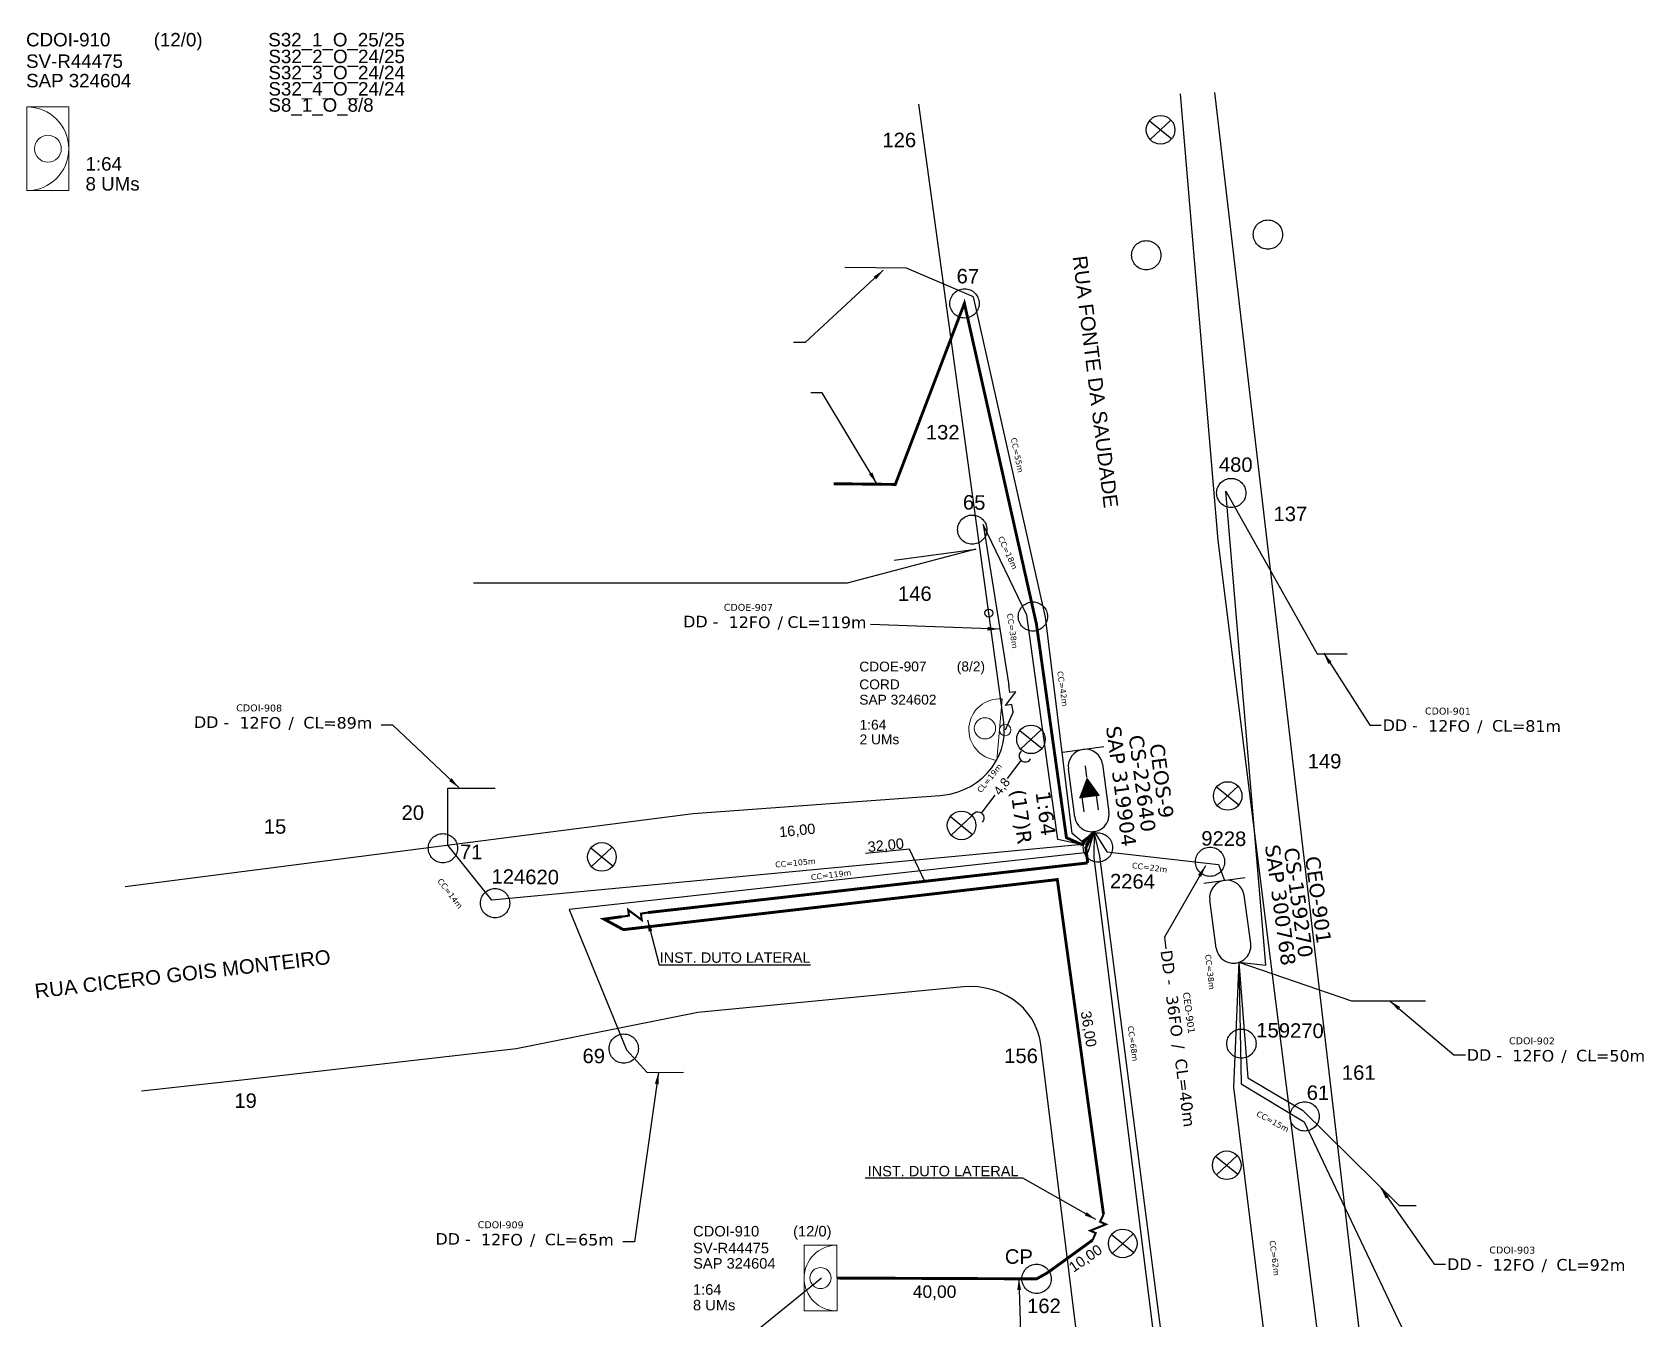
# Model space of a CAD drawing. Extents: x -89 to 749, y 705 to 1299.
# Drawn here: x 106.4 to 385.5, y 819.7 to 1042.4 of the extents above; entities that cross this region are included whole.
import ezdxf
from ezdxf.enums import TextEntityAlignment as Align

# ---------------------------------------------------------------- set-up
doc = ezdxf.new("R2010")
doc.units = 0
doc.linetypes.add('PHANTOM2', pattern=[1.25, 0.625, -0.125, 0.125, -0.125, 0.125, -0.125])
for name, color, linetype in [('10.0-Cartográfico', 252, 'Continuous'), ('10.1-Caixas Subterrâneas', 5, 'Continuous'), ('10.4-Postes', 1, 'Continuous'), ('20.4-CEOS', 1, 'Continuous'), ('20.5-CEO', 1, 'Continuous'), ('20.8-Legenda', 1, 'Continuous'), ('CD a instalar', 1, 'Continuous'), ('label_cabos', 7, 'Continuous'), ('Legenda', 1, 'Continuous'), ('LEGENDAS_INFRAESTRUTURAS', 7, 'Continuous'), ('MUB_DIVISA', 7, 'Continuous'), ('MUB_NUMERACAO', 7, 'Continuous'), ('MUB_SEGMENTO', 7, 'Continuous'), ('NOS_DE_INFRAESTRUTURA', 7, 'Continuous'), ('Subida Lateral', 5, 'Continuous')]:
    doc.layers.add(name, color=color, linetype=linetype)
for name, color, linetype, lineweight in [("20.0-LEGENDA DOS CDO'S", 1, 'Continuous', 0), ('20.1-CDO_INTERIOR', 1, 'Continuous', 0), ('20.2-CDO_POSTE', 1, 'Continuous', 5), ('20.6-CORDOALHA_SUPORTE', 7, 'Continuous', 25)]:
    doc.layers.add(name, color=color, linetype=linetype, lineweight=lineweight)
doc.layers.add('DROP DE CLIENTE', color=140, linetype='Continuous', plot=False)
doc.layers.add('EXTRA', color=50, linetype='Continuous', plot=False)
doc.styles.add('ARIAL', font='arial.ttf')
doc.styles.add('siredit', font='verdana.ttf')
doc.styles.get("Standard").update_dxf_attribs({"font": 'arial.ttf'})
doc.dimstyles.new('CC', dxfattribs={"dimtxt": 1, "dimasz": 2, "dimexe": 0.18, "dimexo": 0.0625, "dimgap": 0.09, "dimtad": 0, "dimdec": 0, "dimrnd": 1, "dimzin": 0, "dimdsep": 46, "dimtxsty": 'siredit', "dimblk": 'NONE', "dimcen": 0, "dimse1": 1, "dimse2": 1, "dimsd1": 1, "dimsd2": 1, "dimclrt": 7, "dimadec": 0, "dimazin": 0, "dimtfac": 1, "dimtdec": 0, "dimtofl": 0, "dimtmove": 0, "dimatfit": 3, "dimfxl": 0, "dimtolj": 1, "dimtzin": 0, "dimarcsym": 0})
doc.dimstyles.new('CL', dxfattribs={"dimtxt": 1, "dimasz": 2, "dimexe": 0.18, "dimexo": 0.0625, "dimgap": 0.09, "dimtad": 0, "dimdec": 0, "dimrnd": 1, "dimzin": 0, "dimdsep": 46, "dimtxsty": 'siredit', "dimblk": 'NONE', "dimcen": 0, "dimse1": 1, "dimse2": 1, "dimsd1": 1, "dimsd2": 1, "dimclrt": 7, "dimadec": 0, "dimazin": 0, "dimtfac": 1, "dimtdec": 0, "dimtofl": 0, "dimtmove": 0, "dimatfit": 3, "dimfxl": 0, "dimtolj": 1, "dimtzin": 0, "dimarcsym": 0})
doc.dimstyles.get("Standard").update_dxf_attribs({"dimtxt": 0.18, "dimasz": 0.18, "dimexe": 0.18, "dimexo": 0.0625, "dimgap": 0.09, "dimtad": 0, "dimtih": 1, "dimtoh": 1, "dimdec": 4, "dimzin": 0, "dimdsep": 46, "dimtxsty": 'Standard', "dimcen": 0.09, "dimadec": 0, "dimazin": 0, "dimtfac": 1, "dimtdec": 4, "dimtofl": 0, "dimtmove": 0, "dimatfit": 3, "dimfxl": 0, "dimtolj": 1, "dimtzin": 0, "dimarcsym": 0})

# ---------------------------------------------------------------- blocks, each defined once
blk = doc.blocks.new('CDO_INTERIOR_TROCA')
at = {"layer": '20.1-CDO_INTERIOR', "color": 0, "lineweight": 18}
blk.add_lwpolyline([(4.25, -4.25), (4.25, 4.25), (0, 4.25), (0, -4.25)], close=True, dxfattribs=at)
blk.add_circle((2.13, 0), 1.36, dxfattribs=at)
blk.add_arc((0, 0), 4.25, 270, 90, dxfattribs=at)
at = {"layer": "20.0-LEGENDA DOS CDO'S", "color": 0, "style": 'ARIAL'}
for tag, p in [('CDO_N', (-0.08, 10.38)), ('SPLITER_1', (24.48, 10.38)), ('SPLITER_2', (24.5, 8.68)), ('SURVEY', (-0.08, 8.2)), ('SPLITER_3', (24.5, 7.04)), ('SAP_ANTIGO', (-0.08, 6.23)), ('/_SAP_NOVO', (12.37, 6.23)), ('SPLITER_4', (24.5, 5.4)), ('SPLITER_5', (24.5, 3.75)), ('1:XX', (5.94, -2.22)), ('UMS', (5.94, -4.24))]:
    blk.add_attdef(tag, p, '', height=1.36, dxfattribs=at)
blk.add_attdef('FIBRAS_UTILIZADAS', text='', height=1.36, dxfattribs=at).set_placement((15.34, 10.38), align=Align.CENTER)
blk = doc.blocks.new('DV')
at = {"linetype": 'Continuous'}
blk.add_circle((0, 0), 0.00000275, dxfattribs=at)
blk = doc.blocks.new('PTPT')
at = {"layer": '10.4-Postes', "color": 1, "linetype": 'PHANTOM2'}
for points in [[(-0.0000079, 0.0000104), (0.0000075, -0.000002)], [(0.000007, 0.0000109), (-0.0000074, -0.0000025)]]:
    blk.add_lwpolyline(points, dxfattribs=at)
at = {"layer": '10.4-Postes', "color": 1}
blk.add_circle((-0.0000002, 0.0000042), 0.00000987, dxfattribs=at)
blk = doc.blocks.new('MHMZ')
at = {"linetype": 'PHANTOM2'}
blk.add_circle((0, 0), 0.0000101, dxfattribs=at)
blk = doc.blocks.new('CEOS_RP_CT_DRT')
at = {"layer": '20.4-CEOS', "color": 0}
for p, q in [((-4.54, 1.19), (-1.19, 1.19)), ((-1.19, -1.19), (-4.54, -1.19))]:
    blk.add_line(p, q, dxfattribs=at)
for points in [[(-5.73, -1.43), (-5.73, 1.44)], [(-3.79, 0), (-4.59, 0)], [(-2.47, 0.48), (-1.45, 0.48)], [(-2.47, -0.52), (-1.45, -0.52)]]:
    blk.add_lwpolyline(points, dxfattribs=at)
blk.add_lwpolyline([(-3.79, 0, 0, 1.47, 0), (-2.41, 0, 1.47, 1.47, 0)], format="xyseb", dxfattribs=at)
for centre, start, end in [((-4.54, 0), 90, 270), ((-1.19, 0), 270, 90)]:
    blk.add_arc(centre, 1.19, start, end, dxfattribs=at)
at = {"layer": '20.4-CEOS', "color": 7, "style": 'siredit'}
for tag, p in [('Nº_DA_CEOS', (-2.86, 5.6)), ('LOCAL', (-2.86, 4.24)), ('SAP', (-2.86, 2.78)), ('RACIO_SPLITAGEM', (-2.86, -1.88)), ('FIBRAS_SPLITTER', (-2.86, -3.58)), ('FIBRAS_TOP_C', (-2.86, -5.08)), ('RESERVA_FINAIS', (-2.86, -6.39))]:
    blk.add_attdef(tag, text='', height=1.01, dxfattribs=at).set_placement(p, align=Align.TOP_CENTER)
blk = doc.blocks.new('CEO_CT_DRT')
at = {"layer": '20.5-CEO', "color": 0}
for p, q in [((-1.56, 1.26), (1.8, 1.26)), ((1.8, -1.13), (-1.56, -1.13))]:
    blk.add_line(p, q, dxfattribs=at)
blk.add_lwpolyline([(-2.75, 1.51), (-2.75, -1.38)], dxfattribs=at)
for centre, start, end in [((-1.56, 0.07), 90, 270), ((1.8, 0.07), 270, 90)]:
    blk.add_arc(centre, 1.2, start, end, dxfattribs=at)
at = {"layer": '20.5-CEO', "color": 7, "style": 'siredit'}
for tag, p in [('CEO_Nº', (0.12, 5.61)), ('LOCAL', (0.12, 4.23)), ('SAP', (0.12, 2.97)), ('FIBRAS_RESERVA', (0.12, -1.94))]:
    blk.add_attdef(tag, text='', height=1.01, dxfattribs=at).set_placement(p, align=Align.TOP_CENTER)
blk = doc.blocks.new('CDOE_CT_POST_DESENHO')
at = {"color": 0}
blk.add_line((2.14, 0.39), (-2.11, 0.39), dxfattribs=at)
for centre, radius in [((0.01, 1.4), 0.733), ((0.01, 0), 0.393)]:
    blk.add_circle(centre, radius, dxfattribs=at)
blk.add_arc((0.01, 0.39), 2.12, 0, 180, dxfattribs=at)
blk = doc.blocks.new('CDOE_CT_POSTE')
at = {"layer": "20.0-LEGENDA DOS CDO'S", "color": 0, "style": 'ARIAL'}
for tag, p in [('CDO_N', (0.12, 5.25)), ('CORDOALHA', (0.12, 4.02)), ('SAP', (0.12, 2.96)), ('1:XX', (0.14, 1.23)), ('UMS', (0.14, 0.22))]:
    blk.add_attdef(tag, p, '', height=0.68, rotation=0.118, dxfattribs=at)
blk.add_attdef('FIBRAS_UTILIZADAS', text='', height=0.68, rotation=0.118, dxfattribs=at).set_placement((7.83, 5.26), align=Align.CENTER)
blk = doc.blocks.new('CDOI_CT_ESQ')
at = {"layer": '20.1-CDO_INTERIOR', "color": 0, "lineweight": 18}
blk.add_lwpolyline([(-2.12, -2.13), (-2.12, 2.12), (0, 2.12), (0.01, -2.13)], close=True, dxfattribs=at)
blk.add_circle((-1.06, 0), 0.68, dxfattribs=at)
blk.add_arc((0.01, 0), 2.13, 90.0276, 270.0276, dxfattribs=at)
at = {"layer": "20.0-LEGENDA DOS CDO'S", "color": 0, "style": 'ARIAL'}
for tag, p in [('CDO_N', (-9.3, 2.69)), ('SURVEY', (-9.3, 1.6)), ('SAP', (-9.3, 0.61)), ('1:XX', (-9.31, -1.08)), ('UMS', (-9.31, -2.09))]:
    blk.add_attdef(tag, p, '', height=0.68, rotation=359.9724, dxfattribs=at)
blk.add_attdef('FIBRAS_UTILIZADAS', text='', height=0.68, rotation=359.9724, dxfattribs=at).set_placement((-1.59, 2.69), align=Align.CENTER)
blk = doc.blocks.new('_None')
blk = doc.blocks.new('LEGENDA DOS CABOS')
at = {"layer": 'EXTRA', "color": 0, "style": 'siredit'}
for tag, p in [('ID', (4.6, 0.97)), ('XX', (9.03, 0.97))]:
    blk.add_attdef(tag, text='', height=0.48, rotation=359.69, dxfattribs=at).set_placement(p, align=Align.MIDDLE_CENTER)
at = {"layer": 'Legenda', "color": 0, "style": 'siredit'}
for tag, p in [('TIPO_CABO', (1.31, 0)), ('CABO', (4.69, -0.05)), ('/', (6.81, -0.05)), ('METROS', (10.03, -0.05))]:
    blk.add_attdef(tag, text='', height=0.8, rotation=359.69, dxfattribs=at).set_placement(p, align=Align.MIDDLE_CENTER)
blk = doc.blocks.new('*D90')
at = {"layer": 'Defpoints', "color": 0}
for p in [(281.8, 949.42), (284, 949.74), (290.06, 908.5)]:
    blk.add_point(p, dxfattribs=at)
at = {"layer": 'NOS_DE_INFRAESTRUTURA', "color": 7, "insert": (284.83, 928.8), "char_height": 1, "attachment_point": 5, "rotation": 278.3593, "style": 'siredit'}
blk.add_mtext('\\A1;CC=42m', dxfattribs=at)
blk = doc.blocks.new('*D91')
at = {"layer": 'Defpoints', "color": 0}
for p in [(270.46, 959.94), (271.55, 960.45), (278.04, 943.69)]:
    blk.add_point(p, dxfattribs=at)
at = {"layer": 'NOS_DE_INFRAESTRUTURA', "color": 7, "insert": (275.35, 952.33), "char_height": 1, "attachment_point": 5, "rotation": 295.0303, "style": 'siredit'}
blk.add_mtext('\\A1;CC=18m', dxfattribs=at)
blk = doc.blocks.new('*D92')
at = {"layer": 'Defpoints', "color": 0}
for p in [(273.33, 957.64), (273.43, 957.65), (279.07, 919.99)]:
    blk.add_point(p, dxfattribs=at)
at = {"layer": 'NOS_DE_INFRAESTRUTURA', "color": 7, "insert": (276.14, 938.8), "char_height": 1, "attachment_point": 5, "rotation": 278.5039, "style": 'siredit'}
blk.add_mtext('\\A1;CC=38m', dxfattribs=at)
blk = doc.blocks.new('*D93')
at = {"layer": 'Defpoints', "color": 0}
for p in [(268.74, 995.58), (271.48, 996.14), (279.73, 941.76)]:
    blk.add_point(p, dxfattribs=at)
at = {"layer": 'NOS_DE_INFRAESTRUTURA', "color": 7, "insert": (276.97, 969.23), "char_height": 1, "attachment_point": 5, "rotation": 281.5406, "style": 'siredit'}
blk.add_mtext('\\A1;CC=55m', dxfattribs=at)
blk = doc.blocks.new('*D94')
at = {"layer": 'Defpoints', "color": 0}
for p in [(303.3, 906.97), (185.39, 892.92), (185.8, 889.53)]:
    blk.add_point(p, dxfattribs=at)
at = {"layer": 'NOS_DE_INFRAESTRUTURA', "color": 7, "insert": (244.75, 896.55), "char_height": 1, "attachment_point": 5, "rotation": 6.797, "style": 'siredit'}
blk.add_mtext('\\A1;CC=119m', dxfattribs=at)
blk = doc.blocks.new('*D95')
at = {"layer": 'Defpoints', "color": 0}
for p in [(291.43, 901.7), (186.36, 893.8), (186.52, 891.99)]:
    blk.add_point(p, dxfattribs=at)
at = {"layer": 'NOS_DE_INFRAESTRUTURA', "color": 7, "insert": (238.57, 898.64), "char_height": 1, "attachment_point": 5, "rotation": 5.2885, "style": 'siredit'}
blk.add_mtext('\\A1;CC=105m', dxfattribs=at)
blk = doc.blocks.new('*D96')
at = {"layer": 'Defpoints', "color": 0}
for p in [(177.75, 901.51), (174.45, 898.97), (186.41, 890.26)]:
    blk.add_point(p, dxfattribs=at)
at = {"layer": 'NOS_DE_INFRAESTRUTURA', "color": 7, "insert": (178.78, 893.34), "char_height": 1, "attachment_point": 5, "rotation": 307.5971, "style": 'siredit'}
blk.add_mtext('\\A1;CC=14m', dxfattribs=at)
blk = doc.blocks.new('*D97')
at = {"layer": 'Defpoints', "color": 0}
for p in [(289.54, 901.99), (311.01, 899.2), (310.65, 896.44)]:
    blk.add_point(p, dxfattribs=at)
at = {"layer": 'NOS_DE_INFRAESTRUTURA', "color": 7, "insert": (299.92, 897.83), "char_height": 1, "attachment_point": 5, "rotation": 352.5981, "style": 'siredit'}
blk.add_mtext('\\A1;CC=22m', dxfattribs=at)
blk = doc.blocks.new('*D98')
at = {"layer": 'Defpoints', "color": 0}
for p in [(308.19, 898.77), (311.36, 899.13), (315.71, 861.1)]:
    blk.add_point(p, dxfattribs=at)
at = {"layer": 'NOS_DE_INFRAESTRUTURA', "color": 7, "insert": (310.36, 879.75), "char_height": 1, "attachment_point": 5, "rotation": 276.5224, "style": 'siredit'}
blk.add_mtext('\\A1;CC=38m', dxfattribs=at)
blk = doc.blocks.new('*D99')
at = {"layer": 'Defpoints', "color": 0}
for p in [(315.98, 860.32), (329.5, 852.99), (327.99, 850.2)]:
    blk.add_point(p, dxfattribs=at)
at = {"layer": 'NOS_DE_INFRAESTRUTURA', "color": 7, "insert": (321.23, 853.87), "char_height": 1, "attachment_point": 5, "rotation": 331.5292, "style": 'siredit'}
blk.add_mtext('\\A1;CC=15m', dxfattribs=at)
blk = doc.blocks.new('*D100')
at = {"layer": 'Defpoints', "color": 0}
for p in [(315.64, 860.87), (323.53, 799.09), (325.49, 799.34)]:
    blk.add_point(p, dxfattribs=at)
at = {"layer": 'NOS_DE_INFRAESTRUTURA', "color": 7, "insert": (321.54, 830.23), "char_height": 1, "attachment_point": 5, "rotation": 277.2748, "style": 'siredit'}
blk.add_mtext('\\A1;CC=62m', dxfattribs=at)
blk = doc.blocks.new('*D102')
at = {"layer": 'Defpoints', "color": 0}
for p in [(296.51, 901.84), (301.75, 833.49), (305.99, 834.09)]:
    blk.add_point(p, dxfattribs=at)
at = {"layer": 'NOS_DE_INFRAESTRUTURA', "color": 7, "insert": (297.01, 867.37), "char_height": 1, "attachment_point": 5, "rotation": 277.9651, "style": 'siredit'}
blk.add_mtext('\\A1;CC=68m', dxfattribs=at)
blk = doc.blocks.new('*D104')
at = {"layer": 'Defpoints', "color": 0}
for p in [(278.21, 920.75), (279.85, 919.43), (267.81, 904.53)]:
    blk.add_point(p, dxfattribs=at)
at = {"layer": 'NOS_DE_INFRAESTRUTURA', "color": 7, "insert": (272.2, 913.3), "char_height": 1, "attachment_point": 5, "rotation": 51.0871, "style": 'siredit'}
blk.add_mtext('\\A1;CL=19m', dxfattribs=at)

msp = doc.modelspace()

# ---------------------------------------------------------------- linework, layer by layer
at = {"layer": '10.0-Cartográfico', "color": 4}
for points in [[(122.49, 894.52), (220.9, 907.16), (263.59, 910.29), (264.08, 910.34), (265.34, 910.56), (266.56, 910.89), (267.75, 911.33), (268.87, 911.89), (269.94, 912.56), (270.9, 913.31), (271.8, 914.18), (272.57, 915.12), (273.24, 916.12), (273.81, 917.19), (274.24, 918.31), (274.54, 919.47), (274.72, 920.62), (274.75, 921.82), (274.66, 923), (259.96, 1029.97)], [(305.22, 1031.77), (311.74, 954.43), (320.77, 882.01), (336.39, 758.38)], [(311.14, 1032), (343.36, 756.13)], [(292.69, 773.15), (285.91, 828.15), (281.1, 867.19), (280.91, 868.25), (280.58, 869.4), (280.12, 870.5), (279.55, 871.56), (278.85, 872.55), (278.06, 873.47), (277.14, 874.32), (276.15, 875.05), (275.07, 875.7), (273.94, 876.25), (272.73, 876.67), (271.51, 876.97), (270.23, 877.16), (268.96, 877.24), (267.69, 877.18), (221.68, 872.72), (190.2, 866.43), (144.25, 861.18), (125.35, 859.09)]]:
    msp.add_lwpolyline(points, dxfattribs=at)
at = {"layer": '20.6-CORDOALHA_SUPORTE'}
for points in [[(275.32, 913.23), (277.69, 916.35)], [(270.8, 907.26), (273.17, 910.39)]]:
    msp.add_lwpolyline(points, dxfattribs=at)
for points in [[(277.67, 917.99, 1.175638), (279.3, 916.63)], [(269.18, 906.87, -1.175638), (270.93, 905.66)]]:
    msp.add_lwpolyline(points, format="xyb", dxfattribs=at)
at = {"layer": 'CD a instalar', "color": 9, "linetype": 'ByBlock'}
for p, q in [((315.38, 881.44), (334.87, 874.75)), ((334.87, 874.75), (347.71, 874.74))]:
    msp.add_line(p, q, dxfattribs=at)
at = {"layer": 'CD a instalar', "color": 9, "linetype": 'ByBlock', "const_width": 0.501}
msp.add_lwpolyline([(290.3, 904.05), (288.12, 901.82), (285.51, 903), (280.31, 940), (267.84, 995.5), (255.87, 964.16), (245.18, 964.28)], dxfattribs=at)
at = {"layer": 'CD a instalar', "color": 7, "linetype": 'ByBlock'}
for points in [[(271.1, 957.25), (275.53, 929.42)], [(276.26, 924.79), (274.9, 921.64)], [(209.31, 866.29), (212.88, 862.33), (219.19, 862.41)]]:
    msp.add_lwpolyline(points, dxfattribs=at)
at = {"layer": 'CD a instalar', "linetype": 'ByBlock', "const_width": 0.501}
for points in [[(290.31, 904.05), (288.87, 901.27), (289.19, 898.63)], [(289.19, 898.63), (213.08, 890.04)], [(208.46, 889.32), (205.44, 888.9), (208.78, 887.08), (283.93, 895.75), (283.93, 895.75), (291.93, 837.78)], [(290.05, 833.34), (282.25, 827.69)], [(282.25, 827.69), (280.33, 826.62), (280.33, 826.62), (245.77, 826.76)]]:
    msp.add_lwpolyline(points, dxfattribs=at)
at = {"layer": 'DROP DE CLIENTE'}
msp.add_lwpolyline([(243.11, 826.75), (231.17, 817.02)], dxfattribs=at)
at = {"layer": 'NOS_DE_INFRAESTRUTURA', "color": 7}
for points in [[(290.31, 903.97), (288.15, 902.33), (286.48, 903.72), (281.91, 941.16), (269.44, 996.66), (257.8, 1001.59), (247.11, 1001.71)], [(315.38, 881.44), (320.02, 880.93), (313.1, 962.97), (328.9, 934.84), (334.11, 934.83)], [(290.33, 904.05), (288.88, 901.89), (186.03, 892.2), (178.41, 901.73), (178.41, 911.58), (186.56, 911.58)], [(290.3, 904.05), (290.27, 899.59), (306.63, 768.26)], [(308.32, 767.66), (291.28, 899.79), (290.3, 904.01)], [(315.38, 881.44), (316.94, 861.42), (326.38, 855.82), (343.13, 839.3), (346.05, 839.3)], [(315.38, 881.44), (315.78, 860.4), (326.66, 853.81), (344.6, 815.99), (353.16, 816.03)]]:
    msp.add_lwpolyline(points, dxfattribs=at)
at = {"layer": 'NOS_DE_INFRAESTRUTURA', "color": 5}
for points in [[(290.33, 904.05), (288.31, 901.77), (283.99, 902.67), (278.67, 941.54), (271.1, 957.25), (271.1, 957.25)], [(290.33, 904.05), (289.23, 900.43), (199.42, 890.57), (209.31, 866.29)]]:
    msp.add_lwpolyline(points, dxfattribs=at)
at = {"layer": 'NOS_DE_INFRAESTRUTURA'}
for points in [[(255.7, 951.03), (269.83, 952.93), (247.56, 947.07), (182.83, 947.07)], [(315.38, 881.44), (314.41, 859.83), (322.04, 797.93), (324.36, 778.18), (329, 778.2)]]:
    msp.add_lwpolyline(points, dxfattribs=at)
at = {"layer": 'NOS_DE_INFRAESTRUTURA', "color": 7, "true_color": 0xffffff}
msp.add_lwpolyline([(290.33, 904.05), (292.5, 900.53), (311.81, 898.33), (312.89, 895.59)], dxfattribs=at)
at = {"layer": 'Subida Lateral', "color": 5}
msp.add_lwpolyline([(276.26, 924.79), (276.06, 926.05), (274.96, 925.91), (276.73, 928.25), (275.71, 928.12), (275.53, 929.42)], dxfattribs=at)
at = {"layer": 'Subida Lateral', "color": 5, "const_width": 0.36}
for points in [[(213.08, 890.04), (211.83, 889.85), (211.97, 888.74), (209.62, 890.51), (209.75, 889.5), (208.46, 889.32)], [(291.93, 837.78), (291.33, 836.51), (292.35, 836.06), (289.63, 834.96), (290.57, 834.55), (290.05, 833.34)]]:
    msp.add_lwpolyline(points, dxfattribs=at)

# ---------------------------------------------------------------- block references
at = {"color": 1}
ref = msp.add_blockref('CDO_INTERIOR_TROCA', (105.5, 1022.28), dxfattribs=dict(at, xscale=1.707215735844392, yscale=1.707215735844392, zscale=1.707215735844392))
ref.add_attrib('CDO_N', 'CDOI-910', (105.36, 1040), dxfattribs={"layer": "20.0-LEGENDA DOS CDO'S", "color": 0, "height": 2.322, "style": 'ARIAL'})
ref.add_attrib('FIBRAS_UTILIZADAS', '(12/0)', dxfattribs={"layer": "20.0-LEGENDA DOS CDO'S", "color": 0, "height": 2.322, "style": 'ARIAL'}).set_placement((131.69, 1040), align=Align.CENTER)
ref.add_attrib('SURVEY', 'SV-R44475', (105.36, 1036.28), dxfattribs={"layer": "20.0-LEGENDA DOS CDO'S", "color": 0, "height": 2.322, "style": 'ARIAL'})
ref.add_attrib('SAP_ANTIGO', 'SAP 324604', (105.36, 1032.91), dxfattribs={"layer": "20.0-LEGENDA DOS CDO'S", "color": 1, "height": 2.322, "style": 'ARIAL'})
ref.add_attrib('1:XX', '1:64', (115.65, 1018.5), dxfattribs={"layer": "20.0-LEGENDA DOS CDO'S", "color": 0, "height": 2.322, "style": 'ARIAL'})
ref.add_attrib('UMS', '8 UMs', (115.65, 1015.04), dxfattribs={"layer": "20.0-LEGENDA DOS CDO'S", "color": 0, "height": 2.322, "style": 'ARIAL'})
ref.add_attrib('SPLITER_1', 'S32_1_O_25/25', (147.3, 1040), dxfattribs={"layer": "20.0-LEGENDA DOS CDO'S", "color": 0, "height": 2.3223, "style": 'ARIAL'})
ref.add_attrib('SPLITER_2', 'S32_2_O_24/25', (147.33, 1037.1), dxfattribs={"layer": "20.0-LEGENDA DOS CDO'S", "color": 0, "height": 2.3223, "style": 'ARIAL'})
ref.add_attrib('SPLITER_3', 'S32_3_O_24/24', (147.33, 1034.3), dxfattribs={"layer": "20.0-LEGENDA DOS CDO'S", "color": 0, "height": 2.3223, "style": 'ARIAL'})
ref.add_attrib('SPLITER_4', 'S32_4_O_24/24', (147.33, 1031.49), dxfattribs={"layer": "20.0-LEGENDA DOS CDO'S", "color": 0, "height": 2.3223, "style": 'ARIAL'})
ref.add_attrib('SPLITER_5', 'S8_1_O_8/8   ', (147.33, 1028.69), dxfattribs={"layer": "20.0-LEGENDA DOS CDO'S", "color": 0, "height": 2.3223, "style": 'ARIAL'})
at = {"layer": '10.1-Caixas Subterrâneas', "color": 40, "xscale": 250642.814481396, "yscale": 250642.814481396, "zscale": 250642.814481396}
for p in [(320.4, 1007.42), (299.33, 1003.84), (267.86, 995.5), (314.05, 962.68), (269.2, 956.33), (279.7, 941.29), (177.54, 901.17), (290.96, 901.3), (310.37, 898.83), (186.57, 891.66), (208.85, 866.49), (315.8, 867.34), (326.76, 854.74), (280.33, 826.62)]:
    msp.add_blockref('MHMZ', p, dxfattribs=at)
at = {"layer": '10.4-Postes', "color": 1, "xscale": 250642.814481396, "yscale": 250642.814481396, "zscale": 250642.814481396}
for p in [(301.85, 1024.5), (279.42, 918.97), (313.48, 909.17), (267.39, 904.07), (205.11, 898.62), (313.32, 845.24), (295.31, 831.69)]:
    msp.add_blockref('PTPT', p, dxfattribs=at)
at = {"layer": '10.4-Postes', "color": 1, "xscale": 2.677476802925579, "yscale": 2.677476802925579, "zscale": 2.677476802925579}
msp.add_blockref('CDOI_CT_ESQ', (245.76, 826.76), dxfattribs=at).add_auto_attribs({'CDO_N': 'CDOI-910', 'FIBRAS_UTILIZADAS': '(12/0)', 'SURVEY': 'SV-R44475', 'SAP': 'SAP 324604', '1:XX': '1:64', 'UMS': '8 UMs'})
at = {"layer": "20.0-LEGENDA DOS CDO'S", "color": 7, "xscale": 2.506428144813959, "yscale": 2.506428144813959, "zscale": 2.506428144813959}
msp.add_blockref('CDOE_CT_POSTE', (249.34, 918.61), dxfattribs=at).add_auto_attribs({'CDO_N': 'CDOE-907', 'CORDOALHA': 'CORD', 'SAP': 'SAP 324602', '1:XX': '1:64', 'UMS': '2 UMs', 'FIBRAS_UTILIZADAS': '(8/2)'})
at = {"layer": '20.2-CDO_POSTE', "color": 7, "xscale": 2.506428144813959, "yscale": 2.506428144813959, "zscale": 2.506428144813959, "rotation": 85.17976025973094}
msp.add_blockref('CDOE_CT_POST_DESENHO', (274.89, 921.62), dxfattribs=at)
at = {"layer": '20.4-CEOS', "color": 5}
ref = msp.add_blockref('CEOS_RP_CT_DRT', (290.3, 904.05), dxfattribs=dict(at, xscale=2.506428144813959, yscale=2.506428144813959, zscale=2.506428144813959, rotation=277.5546609119643))
ref.add_attrib('Nº_DA_CEOS', 'CEOS-9', dxfattribs={"color": 5, "height": 2.531, "rotation": 277.5547, "style": 'siredit'}).set_placement((303.26, 913.01), align=Align.TOP_CENTER)
ref.add_attrib('LOCAL', 'CS-22640', dxfattribs={"color": 5, "height": 2.531, "rotation": 277.5547, "style": 'siredit'}).set_placement((299.9, 912.56), align=Align.TOP_CENTER)
ref.add_attrib('SAP', 'SAP 319904', dxfattribs={"color": 5, "height": 2.531, "rotation": 277.5547, "style": 'siredit'}).set_placement((296.26, 912.08), align=Align.TOP_CENTER)
ref.add_attrib('RACIO_SPLITAGEM', '1:64', dxfattribs={"color": 5, "height": 2.531, "rotation": 277.5547, "style": 'siredit'}).set_placement((283.17, 907.37), align=Align.TOP_CENTER)
ref.add_attrib('FIBRAS_SPLITTER', '(17)R', dxfattribs={"color": 5, "height": 2.531, "rotation": 277.5547, "style": 'siredit'}).set_placement((278.96, 906.81), align=Align.TOP_CENTER)
at = {"layer": '20.5-CEO', "color": 7}
ref = msp.add_blockref('CEO_CT_DRT', (313.65, 888.73), dxfattribs=dict(at, xscale=2.506428144813959, yscale=2.506428144813959, zscale=2.506428144813959, rotation=277.7578082625519))
ref.add_attrib('CEO_Nº', 'CEO-901', dxfattribs={"color": 7, "height": 2.541, "rotation": 277.7578, "style": 'siredit'}).set_placement((330.38, 892.4), align=Align.TOP_CENTER)
ref.add_attrib('LOCAL', 'CS-159270', dxfattribs={"color": 7, "height": 2.541, "rotation": 277.7578, "style": 'siredit'}).set_placement((326.96, 891.94), align=Align.TOP_CENTER)
ref.add_attrib('SAP', 'SAP 300768', dxfattribs={"color": 7, "height": 2.541, "rotation": 277.7578, "style": 'siredit'}).set_placement((323.84, 891.51), align=Align.TOP_CENTER)
at = {"layer": 'label_cabos', "color": 0}
ref = msp.add_blockref('LEGENDA DOS CABOS', (218.9, 940.43), dxfattribs=dict(at, xscale=2.506428144813959, yscale=2.506428144813959, zscale=2.506428144813959))
ref.add_attrib('ID', 'CDOE-907', dxfattribs={"layer": 'EXTRA', "color": 0, "height": 1.203, "rotation": 359.69, "style": 'siredit'}).set_placement((230.43, 942.87), align=Align.MIDDLE_CENTER)
ref.add_attrib('CABO', '12FO', dxfattribs={"layer": '20.8-Legenda', "color": 0, "height": 2.005, "rotation": 359.69, "style": 'siredit'}).set_placement((230.64, 940.3), align=Align.MIDDLE_CENTER)
ref.add_attrib('METROS', 'CL=119m', dxfattribs={"layer": '20.8-Legenda', "color": 0, "height": 2.005, "rotation": 359.69, "style": 'siredit'}).set_placement((244.04, 940.3), align=Align.MIDDLE_CENTER)
ref.add_attrib('/', '/', dxfattribs={"layer": '20.8-Legenda', "color": 0, "height": 2.01, "rotation": 359.69, "style": 'siredit'}).set_placement((235.96, 940.3), align=Align.MIDDLE_CENTER)
ref.add_attrib('TIPO_CABO', 'DD -', dxfattribs={"layer": '20.8-Legenda', "color": 0, "height": 2.005, "rotation": 359.69, "style": 'siredit'}).set_placement((222.19, 940.41), align=Align.MIDDLE_CENTER)
ref = msp.add_blockref('LEGENDA DOS CABOS', (134.19, 923.02), dxfattribs=dict(at, xscale=2.506428144813959, yscale=2.506428144813959, zscale=2.506428144813959))
ref.add_attrib('ID', 'CDOI-908', dxfattribs={"layer": 'EXTRA', "color": 0, "height": 1.203, "rotation": 359.69, "style": 'siredit'}).set_placement((145.72, 925.46), align=Align.MIDDLE_CENTER)
ref.add_attrib('CABO', '12FO', dxfattribs={"layer": '20.8-Legenda', "color": 0, "height": 2.005, "rotation": 359.69, "style": 'siredit'}).set_placement((145.93, 922.89), align=Align.MIDDLE_CENTER)
ref.add_attrib('METROS', 'CL=89m', dxfattribs={"layer": '20.8-Legenda', "color": 0, "height": 2.005, "rotation": 359.69, "style": 'siredit'}).set_placement((159.34, 922.89), align=Align.MIDDLE_CENTER)
ref.add_attrib('/', '/', dxfattribs={"layer": '20.8-Legenda', "color": 0, "height": 2.01, "rotation": 359.69, "style": 'siredit'}).set_placement((151.25, 922.89), align=Align.MIDDLE_CENTER)
ref.add_attrib('TIPO_CABO', 'DD -', dxfattribs={"layer": '20.8-Legenda', "color": 0, "height": 2.005, "rotation": 359.69, "style": 'siredit'}).set_placement((137.48, 923), align=Align.MIDDLE_CENTER)
ref = msp.add_blockref('LEGENDA DOS CABOS', (340.03, 922.47), dxfattribs=dict(at, xscale=2.506428144813959, yscale=2.506428144813959, zscale=2.506428144813959))
ref.add_attrib('ID', 'CDOI-901', dxfattribs={"layer": 'EXTRA', "color": 0, "height": 1.203, "rotation": 359.69, "style": 'siredit'}).set_placement((351.56, 924.91), align=Align.MIDDLE_CENTER)
ref.add_attrib('CABO', '12FO', dxfattribs={"layer": '20.8-Legenda', "color": 0, "height": 2.005, "rotation": 359.69, "style": 'siredit'}).set_placement((351.77, 922.34), align=Align.MIDDLE_CENTER)
ref.add_attrib('METROS', 'CL=81m', dxfattribs={"layer": '20.8-Legenda', "color": 0, "height": 2.005, "rotation": 359.69, "style": 'siredit'}).set_placement((365.17, 922.34), align=Align.MIDDLE_CENTER)
ref.add_attrib('/', '/', dxfattribs={"layer": '20.8-Legenda', "color": 0, "height": 2.01, "rotation": 359.69, "style": 'siredit'}).set_placement((357.09, 922.34), align=Align.MIDDLE_CENTER)
ref.add_attrib('TIPO_CABO', 'DD -', dxfattribs={"layer": '20.8-Legenda', "color": 0, "height": 2.005, "rotation": 359.69, "style": 'siredit'}).set_placement((343.32, 922.46), align=Align.MIDDLE_CENTER)
ref = msp.add_blockref('LEGENDA DOS CABOS', (302.74, 883.77), dxfattribs=dict(at, xscale=2.506428144813959, yscale=2.506428144813959, zscale=2.506428144813959, rotation=277.8409339781245))
ref.add_attrib('ID', 'CEO-901', dxfattribs={"layer": 'EXTRA', "color": 0, "height": 1.203, "rotation": 277.5309, "style": 'siredit'}).set_placement((306.73, 872.68), align=Align.MIDDLE_CENTER)
ref.add_attrib('CABO', '36FO', dxfattribs={"layer": '20.8-Legenda', "color": 0, "height": 2.005, "rotation": 277.5309, "style": 'siredit'}).set_placement((304.22, 872.12), align=Align.MIDDLE_CENTER)
ref.add_attrib('METROS', 'CL=40m', dxfattribs={"layer": '20.8-Legenda', "color": 0, "height": 2.005, "rotation": 277.5309, "style": 'siredit'}).set_placement((306.05, 858.84), align=Align.MIDDLE_CENTER)
ref.add_attrib('/', '/', dxfattribs={"layer": '20.8-Legenda', "color": 0, "height": 2.01, "rotation": 277.5309, "style": 'siredit'}).set_placement((304.94, 866.85), align=Align.MIDDLE_CENTER)
ref.add_attrib('TIPO_CABO', 'DD -', dxfattribs={"layer": '20.8-Legenda', "color": 0, "height": 2.005, "rotation": 277.5309, "style": 'siredit'}).set_placement((303.18, 880.51), align=Align.MIDDLE_CENTER)
ref = msp.add_blockref('LEGENDA DOS CABOS', (354.59, 865.38), dxfattribs=dict(at, xscale=2.506428144813959, yscale=2.506428144813959, zscale=2.506428144813959))
ref.add_attrib('ID', 'CDOI-902', dxfattribs={"layer": 'EXTRA', "color": 0, "height": 1.203, "rotation": 359.69, "style": 'siredit'}).set_placement((366.12, 867.82), align=Align.MIDDLE_CENTER)
ref.add_attrib('CABO', '12FO', dxfattribs={"layer": '20.8-Legenda', "color": 0, "height": 2.005, "rotation": 359.69, "style": 'siredit'}).set_placement((366.34, 865.25), align=Align.MIDDLE_CENTER)
ref.add_attrib('METROS', 'CL=50m', dxfattribs={"layer": '20.8-Legenda', "color": 0, "height": 2.005, "rotation": 359.69, "style": 'siredit'}).set_placement((379.74, 865.25), align=Align.MIDDLE_CENTER)
ref.add_attrib('/', '/', dxfattribs={"layer": '20.8-Legenda', "color": 0, "height": 2.01, "rotation": 359.69, "style": 'siredit'}).set_placement((371.66, 865.25), align=Align.MIDDLE_CENTER)
ref.add_attrib('TIPO_CABO', 'DD -', dxfattribs={"layer": '20.8-Legenda', "color": 0, "height": 2.005, "rotation": 359.69, "style": 'siredit'}).set_placement((357.88, 865.37), align=Align.MIDDLE_CENTER)
ref = msp.add_blockref('LEGENDA DOS CABOS', (176.01, 833.54), dxfattribs=dict(at, xscale=2.506428144813959, yscale=2.506428144813959, zscale=2.506428144813959))
ref.add_attrib('ID', 'CDOI-909', dxfattribs={"layer": 'EXTRA', "color": 0, "height": 1.203, "rotation": 359.69, "style": 'siredit'}).set_placement((187.54, 835.98), align=Align.MIDDLE_CENTER)
ref.add_attrib('CABO', '12FO', dxfattribs={"layer": '20.8-Legenda', "color": 0, "height": 2.005, "rotation": 359.69, "style": 'siredit'}).set_placement((187.75, 833.41), align=Align.MIDDLE_CENTER)
ref.add_attrib('METROS', 'CL=65m', dxfattribs={"layer": '20.8-Legenda', "color": 0, "height": 2.005, "rotation": 359.69, "style": 'siredit'}).set_placement((201.16, 833.41), align=Align.MIDDLE_CENTER)
ref.add_attrib('/', '/', dxfattribs={"layer": '20.8-Legenda', "color": 0, "height": 2.01, "rotation": 359.69, "style": 'siredit'}).set_placement((193.07, 833.41), align=Align.MIDDLE_CENTER)
ref.add_attrib('TIPO_CABO', 'DD -', dxfattribs={"layer": '20.8-Legenda', "color": 0, "height": 2.005, "rotation": 359.69, "style": 'siredit'}).set_placement((179.3, 833.53), align=Align.MIDDLE_CENTER)
ref = msp.add_blockref('LEGENDA DOS CABOS', (351.17, 829.16), dxfattribs=dict(at, xscale=2.506428144813959, yscale=2.506428144813959, zscale=2.506428144813959))
ref.add_attrib('ID', 'CDOI-903', dxfattribs={"layer": 'EXTRA', "color": 0, "height": 1.203, "rotation": 359.69, "style": 'siredit'}).set_placement((362.71, 831.6), align=Align.MIDDLE_CENTER)
ref.add_attrib('CABO', '12FO', dxfattribs={"layer": '20.8-Legenda', "color": 0, "height": 2.005, "rotation": 359.69, "style": 'siredit'}).set_placement((362.92, 829.03), align=Align.MIDDLE_CENTER)
ref.add_attrib('METROS', 'CL=92m', dxfattribs={"layer": '20.8-Legenda', "color": 0, "height": 2.005, "rotation": 359.69, "style": 'siredit'}).set_placement((376.32, 829.03), align=Align.MIDDLE_CENTER)
ref.add_attrib('/', '/', dxfattribs={"layer": '20.8-Legenda', "color": 0, "height": 2.01, "rotation": 359.69, "style": 'siredit'}).set_placement((368.24, 829.03), align=Align.MIDDLE_CENTER)
ref.add_attrib('TIPO_CABO', 'DD -', dxfattribs={"layer": '20.8-Legenda', "color": 0, "height": 2.005, "rotation": 359.69, "style": 'siredit'}).set_placement((354.47, 829.15), align=Align.MIDDLE_CENTER)
at = {"layer": 'MUB_DIVISA', "color": 255, "xscale": 250642.814481396, "yscale": 250642.814481396, "zscale": 250642.814481396}
msp.add_blockref('DV', (272.07, 941.89), dxfattribs=at)

# ---------------------------------------------------------------- texts
at = {"layer": '20.6-CORDOALHA_SUPORTE', "style": 'ARIAL'}
msp.add_text('4,8', height=1.57, rotation=52.8163, dxfattribs=at).set_placement((274.3, 911.88), align=Align.MIDDLE_CENTER)
at = {"layer": 'LEGENDAS_INFRAESTRUTURAS', "color": 5}
for s, p in [('67', (266.47, 998.98)), ('480', (311.89, 966.38)), ('65', (267.57, 959.82)), ('9228', (308.84, 901.64)), ('71', (180.47, 899.31)), ('124620', (185.94, 895.05)), ('2264', (293.03, 894.24)), ('159270', (318.37, 868.44)), ('69', (201.7, 863.98)), ('61', (327.1, 857.62)), ('CP', (274.82, 829.25))]:
    msp.add_text(s, height=2.506, rotation=359.2985, dxfattribs=at).set_placement(p)
at = {"layer": 'LEGENDAS_INFRAESTRUTURAS', "color": 1}
for p in [(215.07, 881.34), (251.09, 844.37)]:
    msp.add_text('INST. DUTO LATERAL', height=1.8, rotation=0.0238, dxfattribs=at).set_placement(p)
at = {"layer": 'MUB_NUMERACAO', "color": 255}
for s, height, p in [('126', 2.506, (253.64, 1022.55)), ('132', 2.506, (261.16, 971.94)), ('137', 2.506, (321.36, 957.81)), ('146', 2.506, (256.33, 944)), ('149', 2.506, (327.28, 914.99)), ('20', 2.506, (170.38, 906.09)), ('15', 2.506, (146.53, 903.69)), ('156', 2.506, (274.73, 863.98)), ('161', 2.506, (333.2, 861.09)), ('19', 2.506, (141.42, 856.22)), ('40,00', 2.16, (258.9, 823.33)), ('162', 2.506, (278.69, 820.69))]:
    msp.add_text(s, height=height, dxfattribs=at).set_placement(p)
for s, rotation, p in [('16,00', 5.8042, (235.85, 903.07)), ('36,00', 279.3805, (287.97, 872.85)), ('10,00', 34.6496, (286.72, 827.65))]:
    msp.add_text(s, height=1.8, rotation=rotation, dxfattribs=at).set_placement(p)
at = {"layer": 'MUB_NUMERACAO', "color": 2}
msp.add_text('32,00', height=1.8, rotation=5.8042, dxfattribs=at).set_placement((251.18, 900.5))
at = {"layer": 'MUB_SEGMENTO', "color": 5}
for s, rotation, p in [('RUA FONTE DA SAUDADE', 277.1311, (286.56, 1003.59)), ('RUA CICERO GOIS MONTEIRO', 6.6703, (107.01, 875.17))]:
    msp.add_text(s, height=2.5064, rotation=rotation, dxfattribs=at).set_placement(p)

# ---------------------------------------------------------------- dimensions: what is measured, and where the dimension line sits
at = {"layer": 'NOS_DE_INFRAESTRUTURA'}
for p1, p2, distance, dimstyle, override, picture, middle in [((279.73, 941.76), (268.74, 995.58), -2.79, 'CC', {"dimpost": 'CC=<>m'}, '*D93', (276.97, 969.23)), ((278.04, 943.69), (270.46, 959.94), -1.21, 'CC', {"dimpost": 'CC=<>m'}, '*D91', (275.35, 952.33)), ((279.07, 919.99), (273.43, 957.65), 0.11, 'CC', {"dimpost": 'CC=<>m'}, '*D92', (276.14, 938.8)), ((290.06, 908.5), (284, 949.74), 2.22, 'CC', {"dimpost": 'CC=<>m'}, '*D90', (284.83, 928.8)), ((267.81, 904.53), (279.85, 919.43), 2.1, 'CL', {"dimpost": 'CL=<>m'}, '*D104', (272.2, 913.3)), ((303.3, 906.97), (185.39, 892.92), 3.42, 'CC', {"dimpost": 'CC=<>m'}, '*D94', (244.75, 896.55)), ((186.41, 890.26), (177.75, 901.51), 4.17, 'CC', {"dimpost": 'CC=<>m'}, '*D96', (178.78, 893.34)), ((289.54, 901.99), (311.01, 899.2), -2.79, 'CC', {"dimpost": 'CC=<>m'}, '*D97', (299.92, 897.83)), ((296.51, 901.84), (305.99, 834.09), -4.29, 'CC', {"dimpost": 'CC=<>m'}, '*D102', (297.01, 867.37)), ((315.71, 861.1), (311.36, 899.13), 3.2, 'CC', {"dimpost": 'CC=<>m'}, '*D98', (310.36, 879.75)), ((315.64, 860.87), (323.53, 799.09), 1.98, 'CC', {"dimpost": 'CC=<>m'}, '*D100', (321.54, 830.23)), ((315.98, 860.32), (329.5, 852.99), -3.17, 'CC', {"dimpost": 'CC=<>m'}, '*D99', (321.23, 853.87))]:
    dim = msp.add_aligned_dim(p1=p1, p2=p2, distance=distance, dimstyle=dimstyle, override=override, dxfattribs=at)
    dim.commit()
    dim.dimension.update_dxf_attribs({"geometry": picture, "text_midpoint": middle})
dim = msp.add_linear_dim(base=(186.36, 893.8), p1=(291.43, 901.7), p2=(186.52, 891.99), angle=185.2885, dimstyle='CC', override={"dimpost": 'CC=<>m'}, dxfattribs=at)
dim.commit()
dim.dimension.update_dxf_attribs({"geometry": '*D95', "text_midpoint": (238.57, 898.64), "dimtype": 161})

# ---------------------------------------------------------------- leaders
at = {"color": 2}
msp.add_leader([(260.97, 895.44), (258.34, 901.04), (250.7, 900.29)], dimstyle='Standard', dxfattribs=at)
at = {"color": 1}
for points in [[(212.98, 888.75), (214.96, 880.96), (241.18, 880.96)], [(290.57, 836.9), (277.98, 844.08), (250.67, 844.08)]]:
    msp.add_leader(points, dimstyle='Standard', override={"dimasz": 2}, dxfattribs=at)
at = {"layer": 'label_cabos'}
for points in [[(253.8, 1001.24), (240.24, 988.73), (238.24, 988.73)], [(252.64, 964.36), (243.22, 980.01), (241.22, 980.01)], [(273.84, 939.11), (251.58, 939.91)], [(330.07, 934.92), (338.03, 922.47), (340.03, 922.47)], [(180.28, 911.67), (168.87, 922.5), (166.87, 922.5)], [(309.57, 898.12), (302.47, 885.76), (302.74, 883.77)], [(341.56, 874.72), (352.59, 865.38), (354.59, 865.38)], [(214.85, 862.33), (210.7, 833.02), (208.7, 833.02)], [(339.93, 842.35), (349.17, 829.16), (351.17, 829.16)]]:
    msp.add_leader(points, dimstyle='CC', override={"dimgap": 0.09, "dimtad": 0}, dxfattribs=at)
at = {"layer": 'label_cabos', "color": 1}
msp.add_leader([(277.26, 826.67), (277.86, 807.68), (275.86, 807.68)], dimstyle='CC', override={"dimgap": 0.09, "dimtad": 0}, dxfattribs=at)

doc.saveas('drawing.dxf')
